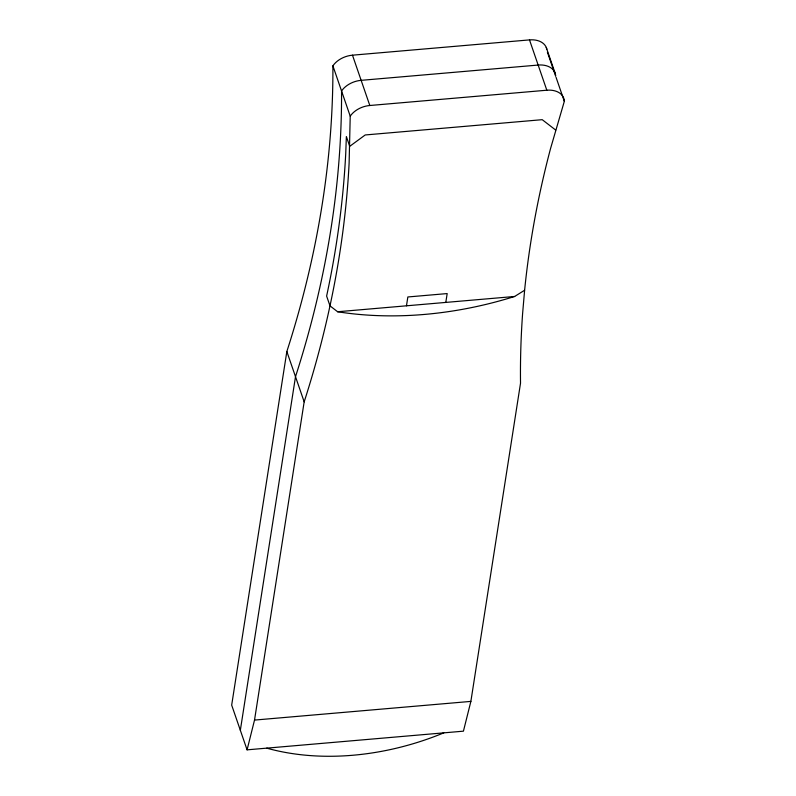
<?xml version="1.0" encoding="UTF-8"?>
<svg xmlns="http://www.w3.org/2000/svg" width="796" height="796" viewBox="0 0 796 796"><rect width="100%" height="100%" fill="white"/><g stroke="black" fill="none" stroke-linecap="round" stroke-linejoin="round"><path stroke-width="1.19" d="M546.792 49.173A20.378 14.029 -19 0 0 529.499 39.9L352.479 55.183A20.378 14.029 -19 0 0 332.897 65.839L350.22 116.156L349.116 163.09A1601.144 1102.152 -19 0 1 304.171 401.851L254.521 720.082L247.078 749.842L463.431 731.166L470.874 701.395L520.524 383.175A1559.891 1073.754 -19 0 1 522.604 313.614L524.614 290.241A1559.891 1073.754 -19 0 1 550.494 148.743L564.324 101.341L556.056 77.321M332.897 65.839A1601.144 1102.152 -19 0 1 286.839 351.534L231.676 705.117L247.078 749.842M240.342 730.28L295.505 376.687A1601.144 1102.152 -19 0 0 341.554 91.003A20.378 14.029 -19 0 1 361.145 80.336L538.166 65.053A20.378 14.029 -19 0 1 555.658 76.177L547.389 52.168M406.467 305.813L407.85 296.968L447.183 293.575L445.8 302.41M555.688 130.066L542.225 119.679L365.215 134.962L349.743 146.325L346.369 136.544L345.743 153.31A1601.144 1102.152 -19 0 1 326.619 296.072L329.982 305.853L337.623 311.753A301.893 207.816 -19 0 0 514.644 296.47L524.614 290.241M350.22 116.156A20.378 14.029 -19 0 1 369.812 105.5L546.822 90.217A20.378 14.029 -19 0 1 564.324 101.341M337.623 311.753L514.644 296.47M254.521 720.082L470.874 701.395M546.255 47.422L554.912 72.575M529.499 39.9L546.822 90.217M352.479 55.183L369.812 105.5M286.839 351.534L304.171 401.851M443.76 732.867A216.522 149.041 -19 0 1 266.74 748.15"/></g></svg>
